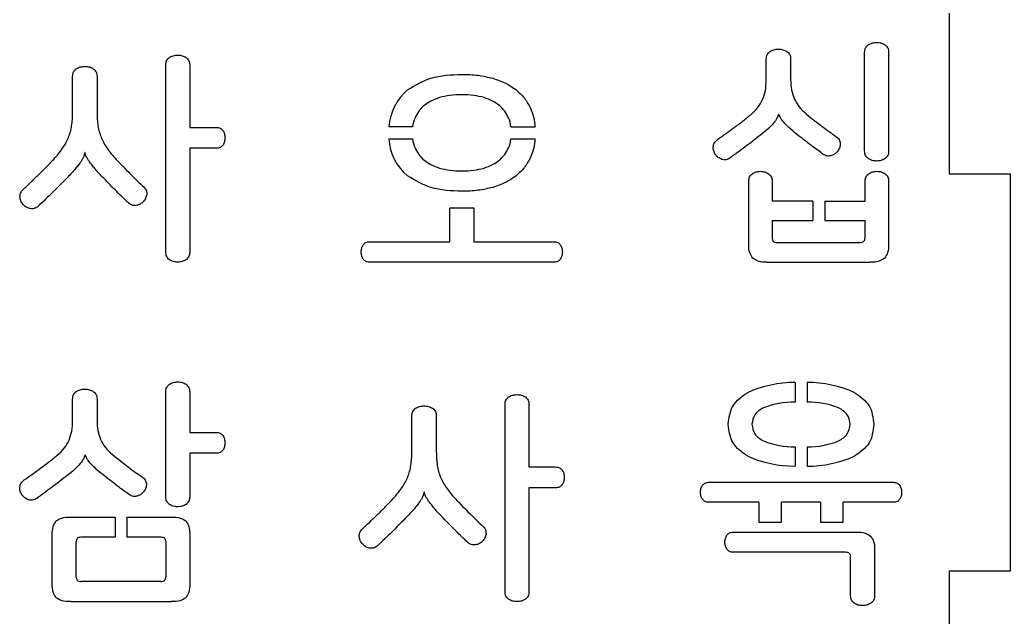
# Model space of a CAD drawing. Header units: millimetres. Extents: x 0 to 106, y 0 to 113.
# Drawn here: x 56.37 to 106, y 27.74 to 57.65 of the extents above; entities that cross this region are included whole.
import ezdxf

# ---------------------------------------------------------------- set-up
doc = ezdxf.new("R2010")
doc.units = ezdxf.units.MM
doc.layers.get('0').update_dxf_attribs({"linetype": 'CONTINUOUS'})

msp = doc.modelspace()

# ---------------------------------------------------------------- linework, layer by layer
for p, q in [((102.95, 61.05), (102.95, 49.95)), ((93.776, 54.628), (93.776, 55.684)), ((95, 55.684), (95, 54.664)), ((98.708, 51.088), (98.708, 56.02)), ((99.908, 56.02), (99.908, 51.088)), ((63.688, 46.024), (63.688, 55.384)), ((64.888, 55.384), (64.888, 52.264)), ((59.02, 53.032), (59.02, 54.82)), ((60.244, 54.82), (60.244, 53.032)), ((94.412, 52.936), (94.4, 52.936)), ((64.888, 52.264), (66.208, 52.264)), ((76.057, 52.296), (74.862, 52.296)), ((80.983, 52.296), (82.2, 52.296)), ((74.862, 51.696), (76.057, 51.696)), ((80.983, 51.696), (82.2, 51.696)), ((66.208, 51.22), (64.888, 51.22)), ((64.888, 51.22), (64.888, 46.024)), ((59.644, 51.004), (59.632, 51.004)), ((102.95, 49.95), (106, 49.95)), ((106, 49.95), (106, 30.05)), ((92.9, 46.42), (92.9, 49.576)), ((94.076, 49.576), (94.076, 48.568)), ((98.732, 48.568), (98.732, 49.576)), ((99.908, 49.576), (99.908, 46.42)), ((77.92, 46.54), (77.92, 48.24)), ((77.92, 48.24), (79.12, 48.24)), ((79.12, 48.24), (79.12, 46.54)), ((96.104, 48.568), (94.076, 48.568)), ((96.104, 48.568), (96.104, 47.608)), ((96.704, 48.568), (96.704, 47.608)), ((96.704, 48.568), (98.732, 48.568)), ((94.076, 47.608), (94.076, 46.756)), ((94.076, 47.608), (96.104, 47.608)), ((96.704, 47.608), (98.732, 47.608)), ((98.732, 46.756), (98.732, 47.608)), ((73.9, 46.54), (77.92, 46.54)), ((79.12, 46.54), (83.14, 46.54)), ((94.328, 46.504), (98.48, 46.504)), ((83.14, 45.52), (73.9, 45.52)), ((93.824, 45.52), (98.984, 45.52)), ((95.22, 39.494), (95.22, 38.514)), ((95.82, 39.494), (95.82, 38.514)), ((63.688, 33.776), (63.688, 39.02)), ((64.888, 39.02), (64.888, 36.992)), ((59.02, 37.58), (59.02, 38.66)), ((60.244, 38.66), (60.244, 37.604)), ((80.688, 29.024), (80.688, 38.384)), ((81.888, 38.384), (81.888, 35.264)), ((76.02, 36.032), (76.02, 37.82)), ((77.244, 37.82), (77.244, 36.032)), ((64.888, 36.992), (66.208, 36.992)), ((95.22, 36.274), (95.22, 35.306)), ((95.82, 36.274), (95.82, 35.306)), ((59.656, 35.876), (59.644, 35.876)), ((66.208, 35.948), (64.888, 35.948)), ((64.888, 35.948), (64.888, 33.776)), ((81.888, 35.264), (83.208, 35.264)), ((90.888, 34.496), (100.152, 34.496)), ((76.644, 34.004), (76.632, 34.004)), ((83.208, 34.22), (81.888, 34.22)), ((81.888, 34.22), (81.888, 29.024)), ((93.408, 33.5), (90.888, 33.5)), ((93.408, 33.5), (93.408, 32.5)), ((96.492, 33.5), (94.548, 33.5)), ((94.548, 32.5), (94.548, 33.5)), ((96.492, 33.5), (96.492, 32.5)), ((100.152, 33.5), (97.632, 33.5)), ((97.632, 32.5), (97.632, 33.5)), ((58.924, 32.756), (61.144, 32.756)), ((61.144, 32.756), (61.144, 31.748)), ((61.744, 32.756), (61.744, 31.748)), ((61.744, 32.756), (63.964, 32.756)), ((93.408, 32.5), (94.548, 32.5)), ((96.492, 32.5), (97.632, 32.5)), ((58, 29.42), (58, 31.856)), ((64.888, 31.856), (64.888, 29.42)), ((92.114, 32), (98.281, 32)), ((59.188, 31.496), (59.188, 29.78)), ((61.144, 31.748), (59.44, 31.748)), ((63.448, 31.748), (61.744, 31.748)), ((63.7, 29.78), (63.7, 31.496)), ((97.753, 30.991), (92.114, 30.992)), ((99.205, 31.1), (99.205, 28.824)), ((98.005, 28.824), (98.005, 30.739)), ((106, 30.05), (102.95, 30.05)), ((102.95, 30.05), (102.95, 19.95)), ((63.448, 29.528), (59.44, 29.528)), ((58.924, 28.52), (63.964, 28.52))]:
    msp.add_line(p, q)
for centre, radius, start, end in [((77.607, 52.064), 2.754, 130.7798, 175.1746), ((79.978, 52.227), 2.224, 1.788, 26.7082), ((77.463, 52.162), 1.412, 155.2912, 174.5424), ((79.57, 52.16), 1.419, 5.5059, 24.6605), ((77.422, 51.834), 2.564, 183.0748, 230.9708), ((77.74, 51.905), 1.696, 187.0803, 203.0861), ((79.815, 51.766), 1.17, 333.2718, 356.5618), ((80.01, 51.757), 2.191, 333.1008, 358.4029), ((95.189, 33.794), 5.7, 89.6858, 114.4209), ((95.837, 33.727), 5.767, 65.7246, 90.1687), ((95.185, 34.206), 4.308, 89.5393, 110.9924), ((95.854, 34.202), 4.312, 69.017, 90.4513), ((95.179, 40.464), 4.19, 248.4867, 270.5662), ((95.839, 40.587), 4.313, 269.752, 291.1952), ((95.204, 41.08), 5.774, 245.7382, 270.1551), ((95.857, 40.978), 5.672, 269.6228, 294.4839)]:
    msp.add_arc(centre, radius, start, end)
for points, knots in [([(93.962, 56.068), (94.027, 56.103), (94.16, 56.175), (94.311, 56.183), (94.388, 56.188)], [0, 0, 0, 0, 0.02188609, 0.0447339, 0.0447339, 0.0447339, 0.0447339]), ([(94.388, 56.188), (94.465, 56.183), (94.616, 56.175), (94.749, 56.103), (94.814, 56.068)], [0, 0, 0, 0, 0.02284781, 0.04473393, 0.04473393, 0.04473393, 0.04473393]), ([(98.708, 56.02), (98.714, 56.101), (98.724, 56.253), (98.836, 56.356), (98.888, 56.404)], [0, 0, 0, 0, 0.0232398, 0.04387011, 0.04387011, 0.04387011, 0.04387011]), ([(98.888, 56.404), (98.952, 56.439), (99.082, 56.511), (99.231, 56.52), (99.308, 56.524)], [0, 0, 0, 0, 0.02147677, 0.04417587, 0.04417587, 0.04417587, 0.04417587]), ([(99.308, 56.524), (99.385, 56.52), (99.534, 56.511), (99.664, 56.439), (99.728, 56.404)], [0, 0, 0, 0, 0.02269916, 0.04417588, 0.04417588, 0.04417588, 0.04417588]), ([(99.728, 56.404), (99.78, 56.356), (99.892, 56.253), (99.902, 56.101), (99.908, 56.02)], [0, 0, 0, 0, 0.02063028, 0.04387009, 0.04387009, 0.04387009, 0.04387009]), ([(63.688, 55.384), (63.694, 55.465), (63.704, 55.617), (63.816, 55.72), (63.868, 55.768)], [0, 0, 0, 0, 0.02323984, 0.04387017, 0.04387017, 0.04387017, 0.04387017]), ([(63.868, 55.768), (63.932, 55.803), (64.062, 55.875), (64.211, 55.884), (64.288, 55.888)], [0, 0, 0, 0, 0.02147668, 0.04417584, 0.04417584, 0.04417584, 0.04417584]), ([(64.288, 55.888), (64.365, 55.884), (64.514, 55.875), (64.644, 55.803), (64.708, 55.768)], [0, 0, 0, 0, 0.02269916, 0.04417584, 0.04417584, 0.04417584, 0.04417584]), ([(64.708, 55.768), (64.76, 55.72), (64.872, 55.617), (64.882, 55.465), (64.888, 55.384)], [0, 0, 0, 0, 0.02063029, 0.04387014, 0.04387014, 0.04387014, 0.04387014]), ([(93.776, 55.684), (93.782, 55.765), (93.793, 55.918), (93.908, 56.02), (93.962, 56.068)], [0, 0, 0, 0, 0.02326932, 0.04419686, 0.04419686, 0.04419686, 0.04419686]), ([(94.814, 56.068), (94.868, 56.02), (94.983, 55.918), (94.994, 55.765), (95, 55.684)], [0, 0, 0, 0, 0.02092754, 0.04419686, 0.04419686, 0.04419686, 0.04419686]), ([(59.02, 54.82), (59.026, 54.901), (59.037, 55.054), (59.152, 55.156), (59.206, 55.204)], [0, 0, 0, 0, 0.02326933, 0.04419689, 0.04419689, 0.04419689, 0.04419689]), ([(59.206, 55.204), (59.271, 55.239), (59.404, 55.311), (59.555, 55.319), (59.632, 55.324)], [0, 0, 0, 0, 0.02188609, 0.0447339, 0.0447339, 0.0447339, 0.0447339]), ([(59.632, 55.324), (59.709, 55.319), (59.86, 55.311), (59.993, 55.239), (60.058, 55.204)], [0, 0, 0, 0, 0.02284781, 0.04473396, 0.04473396, 0.04473396, 0.04473396]), ([(60.058, 55.204), (60.112, 55.156), (60.227, 55.054), (60.238, 54.901), (60.244, 54.82)], [0, 0, 0, 0, 0.02092756, 0.04419689, 0.04419689, 0.04419689, 0.04419689]), ([(75.808, 54.15), (76.186, 54.375), (77.019, 54.871), (77.99, 54.905), (78.52, 54.924)], [0, 0, 0, 0, 0.1300722, 0.2860768, 0.2860768, 0.2860768, 0.2860768]), ([(78.52, 54.924), (78.795, 54.917), (79.32, 54.905), (79.831, 54.784), (80.074, 54.726)], [0, 0, 0, 0, 0.0821992, 0.1570373, 0.1570373, 0.1570373, 0.1570373]), ([(80.074, 54.726), (80.291, 54.655), (80.708, 54.52), (81.066, 54.27), (81.238, 54.15)], [0, 0, 0, 0, 0.0680841, 0.1305079, 0.1305079, 0.1305079, 0.1305079]), ([(93.596, 53.662), (93.648, 53.81), (93.759, 54.122), (93.77, 54.454), (93.776, 54.628)], [0, 0, 0, 0, 0.04683771, 0.098783, 0.098783, 0.098783, 0.098783]), ([(95, 54.664), (95.006, 54.49), (95.017, 54.158), (95.128, 53.846), (95.18, 53.698)], [0, 0, 0, 0, 0.05194529, 0.09878301, 0.09878301, 0.09878301, 0.09878301]), ([(81.238, 54.15), (81.387, 54.017), (81.683, 53.752), (81.871, 53.401), (81.964, 53.226)], [0, 0, 0, 0, 0.059291, 0.118331, 0.118331, 0.118331, 0.118331]), ([(77.404, 53.76), (77.258, 53.71), (76.98, 53.614), (76.742, 53.44), (76.63, 53.358)], [0, 0, 0, 0, 0.04609911, 0.08766018, 0.08766018, 0.08766018, 0.08766018]), ([(78.52, 53.904), (78.318, 53.9), (77.941, 53.892), (77.574, 53.802), (77.404, 53.76)], [0, 0, 0, 0, 0.0604074, 0.1128319, 0.1128319, 0.1128319, 0.1128319]), ([(79.636, 53.76), (79.466, 53.802), (79.099, 53.892), (78.722, 53.9), (78.52, 53.904)], [0, 0, 0, 0, 0.0524246, 0.1128319, 0.1128319, 0.1128319, 0.1128319]), ([(80.41, 53.358), (80.298, 53.44), (80.06, 53.614), (79.782, 53.71), (79.636, 53.76)], [0, 0, 0, 0, 0.04156107, 0.08766015, 0.08766015, 0.08766015, 0.08766015]), ([(92.996, 52.9), (93.124, 53.015), (93.369, 53.234), (93.523, 53.524), (93.596, 53.662)], [0, 0, 0, 0, 0.05123088, 0.09766431, 0.09766431, 0.09766431, 0.09766431]), ([(95.18, 53.698), (95.254, 53.56), (95.41, 53.268), (95.66, 53.051), (95.792, 52.936)], [0, 0, 0, 0, 0.04658919, 0.09845643, 0.09845643, 0.09845643, 0.09845643]), ([(76.63, 53.358), (76.535, 53.269), (76.348, 53.094), (76.236, 52.865), (76.18, 52.752)], [0, 0, 0, 0, 0.03862262, 0.07603794, 0.07603794, 0.07603794, 0.07603794]), ([(80.86, 52.752), (80.804, 52.865), (80.692, 53.094), (80.505, 53.269), (80.41, 53.358)], [0, 0, 0, 0, 0.03741529, 0.07603795, 0.07603795, 0.07603795, 0.07603795]), ([(58.972, 52.342), (58.986, 52.45), (59.016, 52.679), (59.018, 52.91), (59.02, 53.032)], [0, 0, 0, 0, 0.03274848, 0.06921823, 0.06921823, 0.06921823, 0.06921823]), ([(60.244, 53.032), (60.246, 52.91), (60.248, 52.679), (60.278, 52.45), (60.292, 52.342)], [0, 0, 0, 0, 0.03646975, 0.06921823, 0.06921823, 0.06921823, 0.06921823]), ([(92.174, 52.264), (92.31, 52.364), (92.59, 52.569), (92.858, 52.788), (92.996, 52.9)], [0, 0, 0, 0, 0.0507002, 0.1039477, 0.1039477, 0.1039477, 0.1039477]), ([(94.4, 52.936), (94.374, 52.863), (94.317, 52.698), (94.208, 52.562), (94.148, 52.486)], [0, 0, 0, 0, 0.02314718, 0.05190225, 0.05190225, 0.05190225, 0.05190225]), ([(94.652, 52.528), (94.595, 52.597), (94.494, 52.721), (94.437, 52.87), (94.412, 52.936)], [0, 0, 0, 0, 0.0266443, 0.0476014, 0.0476014, 0.0476014, 0.0476014]), ([(95.792, 52.936), (95.927, 52.825), (96.188, 52.611), (96.455, 52.405), (96.584, 52.306)], [0, 0, 0, 0, 0.0525696, 0.1012069, 0.1012069, 0.1012069, 0.1012069]), ([(58.81, 51.76), (58.845, 51.854), (58.917, 52.043), (58.953, 52.242), (58.972, 52.342)], [0, 0, 0, 0, 0.02997974, 0.06051866, 0.06051866, 0.06051866, 0.06051866]), ([(60.292, 52.342), (60.311, 52.242), (60.347, 52.043), (60.419, 51.854), (60.454, 51.76)], [0, 0, 0, 0, 0.03053892, 0.06051866, 0.06051866, 0.06051866, 0.06051866]), ([(66.208, 52.264), (66.28, 52.26), (66.414, 52.253), (66.507, 52.158), (66.55, 52.114)], [0, 0, 0, 0, 0.02088936, 0.03857796, 0.03857796, 0.03857796, 0.03857796]), ([(66.55, 52.114), (66.58, 52.06), (66.642, 51.946), (66.649, 51.816), (66.652, 51.748)], [0, 0, 0, 0, 0.01832335, 0.03843566, 0.03843566, 0.03843566, 0.03843566]), ([(91.34, 51.664), (91.481, 51.766), (91.759, 51.966), (92.037, 52.166), (92.174, 52.264)], [0, 0, 0, 0, 0.0523294, 0.1027403, 0.1027403, 0.1027403, 0.1027403]), ([(94.148, 52.486), (94.061, 52.393), (93.857, 52.174), (93.622, 51.987), (93.488, 51.88)], [0, 0, 0, 0, 0.03829347, 0.08970761, 0.08970761, 0.08970761, 0.08970761]), ([(95.3, 51.928), (95.167, 52.037), (94.939, 52.224), (94.736, 52.438), (94.652, 52.528)], [0, 0, 0, 0, 0.05147775, 0.08839119, 0.08839119, 0.08839119, 0.08839119]), ([(96.584, 52.306), (96.702, 52.217), (96.926, 52.05), (97.158, 51.894), (97.268, 51.82)], [0, 0, 0, 0, 0.04431196, 0.08392023, 0.08392023, 0.08392023, 0.08392023]), ([(58.516, 51.22), (58.573, 51.308), (58.685, 51.48), (58.769, 51.668), (58.81, 51.76)], [0, 0, 0, 0, 0.03130831, 0.06156707, 0.06156707, 0.06156707, 0.06156707]), ([(60.454, 51.76), (60.495, 51.668), (60.579, 51.48), (60.691, 51.308), (60.748, 51.22)], [0, 0, 0, 0, 0.03025874, 0.06156707, 0.06156707, 0.06156707, 0.06156707]), ([(66.652, 51.748), (66.648, 51.68), (66.642, 51.548), (66.58, 51.432), (66.55, 51.376)], [0, 0, 0, 0, 0.02026111, 0.03899434, 0.03899434, 0.03899434, 0.03899434]), ([(91.118, 51.292), (91.131, 51.363), (91.158, 51.514), (91.277, 51.612), (91.34, 51.664)], [0, 0, 0, 0, 0.020934, 0.04459265, 0.04459265, 0.04459265, 0.04459265]), ([(93.488, 51.88), (93.358, 51.778), (93.102, 51.578), (92.842, 51.382), (92.714, 51.286)], [0, 0, 0, 0, 0.04959762, 0.09756811, 0.09756811, 0.09756811, 0.09756811]), ([(96.038, 51.358), (95.919, 51.448), (95.672, 51.636), (95.427, 51.828), (95.3, 51.928)], [0, 0, 0, 0, 0.04473172, 0.09325064, 0.09325064, 0.09325064, 0.09325064]), ([(97.268, 51.82), (97.328, 51.771), (97.442, 51.678), (97.47, 51.534), (97.484, 51.466)], [0, 0, 0, 0, 0.02238215, 0.0426411, 0.0426411, 0.0426411, 0.0426411]), ([(58.072, 50.668), (58.155, 50.761), (58.313, 50.937), (58.45, 51.129), (58.516, 51.22)], [0, 0, 0, 0, 0.03722542, 0.07088564, 0.07088564, 0.07088564, 0.07088564]), ([(60.748, 51.22), (60.814, 51.129), (60.955, 50.935), (61.118, 50.76), (61.204, 50.668)], [0, 0, 0, 0, 0.03384021, 0.07165929, 0.07165929, 0.07165929, 0.07165929]), ([(66.55, 51.376), (66.508, 51.331), (66.416, 51.232), (66.281, 51.224), (66.208, 51.22)], [0, 0, 0, 0, 0.01797814, 0.03889495, 0.03889495, 0.03889495, 0.03889495]), ([(76.18, 51.24), (76.236, 51.127), (76.348, 50.898), (76.535, 50.723), (76.63, 50.634)], [0, 0, 0, 0, 0.03741533, 0.07603795, 0.07603795, 0.07603795, 0.07603795]), ([(80.41, 50.634), (80.505, 50.723), (80.692, 50.898), (80.804, 51.127), (80.86, 51.24)], [0, 0, 0, 0, 0.0386226, 0.07603794, 0.07603794, 0.07603794, 0.07603794]), ([(91.232, 50.908), (91.197, 50.966), (91.127, 51.085), (91.121, 51.222), (91.118, 51.292)], [0, 0, 0, 0, 0.02005798, 0.04061679, 0.04061679, 0.04061679, 0.04061679]), ([(92.714, 51.286), (92.589, 51.193), (92.34, 51.009), (92.089, 50.829), (91.964, 50.74)], [0, 0, 0, 0, 0.04677164, 0.09277103, 0.09277103, 0.09277103, 0.09277103]), ([(96.62, 50.932), (96.531, 50.995), (96.335, 51.135), (96.143, 51.279), (96.038, 51.358)], [0, 0, 0, 0, 0.03267728, 0.07212756, 0.07212756, 0.07212756, 0.07212756]), ([(97.484, 51.466), (97.482, 51.398), (97.478, 51.26), (97.402, 51.146), (97.364, 51.088)], [0, 0, 0, 0, 0.02009382, 0.04036162, 0.04036162, 0.04036162, 0.04036162]), ([(57.328, 49.912), (57.455, 50.036), (57.707, 50.284), (57.951, 50.54), (58.072, 50.668)], [0, 0, 0, 0, 0.0532455, 0.1060771, 0.1060771, 0.1060771, 0.1060771]), ([(59.56, 50.782), (59.54, 50.74), (59.495, 50.646), (59.436, 50.56), (59.404, 50.512)], [0, 0, 0, 0, 0.01395319, 0.03122142, 0.03122142, 0.03122142, 0.03122142]), ([(59.632, 51.004), (59.623, 50.967), (59.604, 50.892), (59.575, 50.819), (59.56, 50.782)], [0, 0, 0, 0, 0.01135354, 0.02336201, 0.02336201, 0.02336201, 0.02336201]), ([(59.71, 50.8), (59.694, 50.834), (59.663, 50.9), (59.65, 50.971), (59.644, 51.004)], [0, 0, 0, 0, 0.01136542, 0.02151792, 0.02151792, 0.02151792, 0.02151792]), ([(59.872, 50.542), (59.839, 50.588), (59.781, 50.671), (59.732, 50.76), (59.71, 50.8)], [0, 0, 0, 0, 0.01684952, 0.0304871, 0.0304871, 0.0304871, 0.0304871]), ([(61.204, 50.668), (61.323, 50.542), (61.558, 50.293), (61.799, 50.05), (61.918, 49.93)], [0, 0, 0, 0, 0.0519879, 0.1026892, 0.1026892, 0.1026892, 0.1026892]), ([(76.63, 50.634), (76.742, 50.552), (76.98, 50.378), (77.258, 50.282), (77.404, 50.232)], [0, 0, 0, 0, 0.04156109, 0.08766017, 0.08766017, 0.08766017, 0.08766017]), ([(79.636, 50.232), (79.782, 50.282), (80.06, 50.378), (80.298, 50.552), (80.41, 50.634)], [0, 0, 0, 0, 0.04609908, 0.08766015, 0.08766015, 0.08766015, 0.08766015]), ([(81.964, 50.766), (81.871, 50.591), (81.683, 50.24), (81.387, 49.975), (81.238, 49.842)], [0, 0, 0, 0, 0.05904, 0.118331, 0.118331, 0.118331, 0.118331]), ([(91.556, 50.668), (91.492, 50.696), (91.365, 50.75), (91.276, 50.856), (91.232, 50.908)], [0, 0, 0, 0, 0.02066518, 0.04081885, 0.04081885, 0.04081885, 0.04081885]), ([(91.964, 50.74), (91.898, 50.7), (91.77, 50.625), (91.625, 50.654), (91.556, 50.668)], [0, 0, 0, 0, 0.0222971, 0.04277635, 0.04277635, 0.04277635, 0.04277635]), ([(97.046, 50.854), (96.976, 50.84), (96.825, 50.808), (96.692, 50.889), (96.62, 50.932)], [0, 0, 0, 0, 0.02064226, 0.04475172, 0.04475172, 0.04475172, 0.04475172]), ([(97.364, 51.088), (97.32, 51.039), (97.23, 50.939), (97.108, 50.883), (97.046, 50.854)], [0, 0, 0, 0, 0.01951734, 0.03985657, 0.03985657, 0.03985657, 0.03985657]), ([(98.888, 50.704), (98.836, 50.752), (98.724, 50.855), (98.714, 51.007), (98.708, 51.088)], [0, 0, 0, 0, 0.02063032, 0.04387013, 0.04387013, 0.04387013, 0.04387013]), ([(99.308, 50.584), (99.231, 50.588), (99.082, 50.597), (98.952, 50.669), (98.888, 50.704)], [0, 0, 0, 0, 0.02269916, 0.04417583, 0.04417583, 0.04417583, 0.04417583]), ([(99.728, 50.704), (99.664, 50.669), (99.534, 50.597), (99.385, 50.588), (99.308, 50.584)], [0, 0, 0, 0, 0.02147675, 0.04417584, 0.04417584, 0.04417584, 0.04417584]), ([(99.908, 51.088), (99.902, 51.007), (99.892, 50.855), (99.78, 50.752), (99.728, 50.704)], [0, 0, 0, 0, 0.0232398, 0.04387016, 0.04387016, 0.04387016, 0.04387016]), ([(59.128, 50.158), (59.065, 50.086), (58.925, 49.927), (58.777, 49.778), (58.696, 49.696)], [0, 0, 0, 0, 0.02878789, 0.06326342, 0.06326342, 0.06326342, 0.06326342]), ([(59.404, 50.512), (59.364, 50.456), (59.276, 50.335), (59.18, 50.22), (59.128, 50.158)], [0, 0, 0, 0, 0.02070057, 0.04490082, 0.04490082, 0.04490082, 0.04490082]), ([(60.148, 50.188), (60.096, 50.251), (60.002, 50.367), (59.913, 50.487), (59.872, 50.542)], [0, 0, 0, 0, 0.02443345, 0.04489343, 0.04489343, 0.04489343, 0.04489343]), ([(60.58, 49.72), (60.499, 49.802), (60.35, 49.953), (60.211, 50.114), (60.148, 50.188)], [0, 0, 0, 0, 0.03458334, 0.06370809, 0.06370809, 0.06370809, 0.06370809]), ([(77.404, 50.232), (77.574, 50.19), (77.941, 50.1), (78.318, 50.092), (78.52, 50.088)], [0, 0, 0, 0, 0.0524245, 0.1128319, 0.1128319, 0.1128319, 0.1128319]), ([(78.52, 50.088), (78.722, 50.092), (79.099, 50.1), (79.466, 50.19), (79.636, 50.232)], [0, 0, 0, 0, 0.0604074, 0.1128319, 0.1128319, 0.1128319, 0.1128319]), ([(56.536, 49.156), (56.67, 49.283), (56.936, 49.533), (57.198, 49.787), (57.328, 49.912)], [0, 0, 0, 0, 0.0553864, 0.1094905, 0.1094905, 0.1094905, 0.1094905]), ([(58.696, 49.696), (58.581, 49.578), (58.356, 49.346), (58.125, 49.118), (58.012, 49.006)], [0, 0, 0, 0, 0.04932356, 0.09715945, 0.09715945, 0.09715945, 0.09715945]), ([(61.816, 48.484), (61.62, 48.672), (61.198, 49.074), (60.795, 49.495), (60.58, 49.72)], [0, 0, 0, 0, 0.0814687, 0.1748155, 0.1748155, 0.1748155, 0.1748155]), ([(61.918, 49.93), (62.032, 49.817), (62.251, 49.6), (62.476, 49.389), (62.584, 49.288)], [0, 0, 0, 0, 0.04815582, 0.09250971, 0.09250971, 0.09250971, 0.09250971]), ([(78.52, 49.068), (77.99, 49.087), (77.019, 49.121), (76.186, 49.617), (75.808, 49.842)], [0, 0, 0, 0, 0.1560047, 0.2860768, 0.2860768, 0.2860768, 0.2860768]), ([(81.238, 49.842), (81.066, 49.722), (80.708, 49.472), (80.291, 49.337), (80.074, 49.266)], [0, 0, 0, 0, 0.0624238, 0.1305079, 0.1305079, 0.1305079, 0.1305079]), ([(92.9, 49.576), (92.906, 49.653), (92.918, 49.802), (93.028, 49.901), (93.08, 49.948)], [0, 0, 0, 0, 0.02235755, 0.04276197, 0.04276197, 0.04276197, 0.04276197]), ([(93.08, 49.948), (93.141, 49.983), (93.264, 50.053), (93.405, 50.063), (93.476, 50.068)], [0, 0, 0, 0, 0.02093347, 0.04184974, 0.04184974, 0.04184974, 0.04184974]), ([(93.476, 50.068), (93.55, 50.063), (93.697, 50.054), (93.826, 49.983), (93.89, 49.948)], [0, 0, 0, 0, 0.02195593, 0.04356893, 0.04356893, 0.04356893, 0.04356893]), ([(93.89, 49.948), (93.944, 49.901), (94.057, 49.803), (94.07, 49.654), (94.076, 49.576)], [0, 0, 0, 0, 0.02070491, 0.04309313, 0.04309313, 0.04309313, 0.04309313]), ([(98.732, 49.576), (98.738, 49.653), (98.75, 49.802), (98.86, 49.901), (98.912, 49.948)], [0, 0, 0, 0, 0.02235755, 0.04276198, 0.04276198, 0.04276198, 0.04276198]), ([(98.912, 49.948), (98.973, 49.983), (99.096, 50.053), (99.237, 50.063), (99.308, 50.068)], [0, 0, 0, 0, 0.02093345, 0.04184974, 0.04184974, 0.04184974, 0.04184974]), ([(99.308, 50.068), (99.385, 50.064), (99.534, 50.055), (99.664, 49.983), (99.728, 49.948)], [0, 0, 0, 0, 0.02269916, 0.04417583, 0.04417583, 0.04417583, 0.04417583]), ([(99.728, 49.948), (99.78, 49.901), (99.89, 49.802), (99.902, 49.653), (99.908, 49.576)], [0, 0, 0, 0, 0.02040442, 0.04276198, 0.04276198, 0.04276198, 0.04276198]), ([(56.38, 48.784), (56.385, 48.852), (56.394, 48.993), (56.487, 49.1), (56.536, 49.156)], [0, 0, 0, 0, 0.01977722, 0.04133135, 0.04133135, 0.04133135, 0.04133135]), ([(62.584, 49.288), (62.635, 49.235), (62.735, 49.13), (62.734, 48.986), (62.734, 48.916)], [0, 0, 0, 0, 0.02133013, 0.04155566, 0.04155566, 0.04155566, 0.04155566]), ([(80.074, 49.266), (79.831, 49.208), (79.32, 49.087), (78.795, 49.075), (78.52, 49.068)], [0, 0, 0, 0, 0.0748381, 0.1570373, 0.1570373, 0.1570373, 0.1570373]), ([(56.536, 48.412), (56.494, 48.469), (56.41, 48.58), (56.39, 48.717), (56.38, 48.784)], [0, 0, 0, 0, 0.0208926, 0.04090511, 0.04090511, 0.04090511, 0.04090511]), ([(58.012, 49.006), (57.896, 48.893), (57.658, 48.661), (57.416, 48.433), (57.292, 48.316)], [0, 0, 0, 0, 0.04847786, 0.09972631, 0.09972631, 0.09972631, 0.09972631]), ([(62.734, 48.916), (62.719, 48.847), (62.69, 48.709), (62.603, 48.599), (62.56, 48.544)], [0, 0, 0, 0, 0.02093401, 0.04156918, 0.04156918, 0.04156918, 0.04156918]), ([(56.884, 48.202), (56.816, 48.224), (56.683, 48.266), (56.584, 48.364), (56.536, 48.412)], [0, 0, 0, 0, 0.02105832, 0.0411678, 0.0411678, 0.0411678, 0.0411678]), ([(57.292, 48.316), (57.229, 48.269), (57.107, 48.178), (56.956, 48.194), (56.884, 48.202)], [0, 0, 0, 0, 0.02277283, 0.04377336, 0.04377336, 0.04377336, 0.04377336]), ([(62.206, 48.364), (62.134, 48.36), (61.989, 48.352), (61.874, 48.44), (61.816, 48.484)], [0, 0, 0, 0, 0.02088451, 0.04200465, 0.04200465, 0.04200465, 0.04200465]), ([(62.56, 48.544), (62.511, 48.5), (62.409, 48.409), (62.275, 48.38), (62.206, 48.364)], [0, 0, 0, 0, 0.01938023, 0.04030135, 0.04030135, 0.04030135, 0.04030135]), ([(94.076, 46.756), (94.077, 46.717), (94.078, 46.648), (94.114, 46.589), (94.13, 46.564)], [0, 0, 0, 0, 0.01147952, 0.02026839, 0.02026839, 0.02026839, 0.02026839]), ([(98.48, 46.504), (98.554, 46.514), (98.701, 46.535), (98.722, 46.682), (98.732, 46.756)], [0, 0, 0, 0, 0.01992232, 0.03984471, 0.03984471, 0.03984471, 0.03984471]), ([(73.48, 46.036), (73.484, 46.101), (73.491, 46.227), (73.552, 46.337), (73.582, 46.39)], [0, 0, 0, 0, 0.01921991, 0.03727106, 0.03727106, 0.03727106, 0.03727106]), ([(73.582, 46.39), (73.622, 46.434), (73.708, 46.526), (73.834, 46.535), (73.9, 46.54)], [0, 0, 0, 0, 0.01722979, 0.03635111, 0.03635111, 0.03635111, 0.03635111]), ([(83.14, 46.54), (83.206, 46.535), (83.332, 46.526), (83.418, 46.434), (83.458, 46.39)], [0, 0, 0, 0, 0.0191214, 0.03635115, 0.03635115, 0.03635115, 0.03635115]), ([(83.458, 46.39), (83.488, 46.337), (83.549, 46.227), (83.556, 46.101), (83.56, 46.036)], [0, 0, 0, 0, 0.01805116, 0.03727107, 0.03727107, 0.03727107, 0.03727107]), ([(93.098, 45.712), (93.041, 45.801), (92.903, 46.014), (92.901, 46.27), (92.9, 46.42)], [0, 0, 0, 0, 0.03107762, 0.0748583, 0.0748583, 0.0748583, 0.0748583]), ([(94.13, 46.564), (94.155, 46.547), (94.213, 46.505), (94.286, 46.504), (94.328, 46.504)], [0, 0, 0, 0, 0.00887539, 0.02111766, 0.02111766, 0.02111766, 0.02111766]), ([(99.908, 46.42), (99.907, 46.27), (99.905, 46.014), (99.767, 45.801), (99.71, 45.712)], [0, 0, 0, 0, 0.04378068, 0.07485832, 0.07485832, 0.07485832, 0.07485832]), ([(63.868, 45.64), (63.816, 45.688), (63.704, 45.791), (63.694, 45.943), (63.688, 46.024)], [0, 0, 0, 0, 0.02063028, 0.04387009, 0.04387009, 0.04387009, 0.04387009]), ([(64.888, 46.024), (64.882, 45.943), (64.872, 45.791), (64.76, 45.688), (64.708, 45.64)], [0, 0, 0, 0, 0.0232398, 0.04387011, 0.04387011, 0.04387011, 0.04387011]), ([(73.582, 45.676), (73.552, 45.731), (73.491, 45.843), (73.484, 45.971), (73.48, 46.036)], [0, 0, 0, 0, 0.01845974, 0.03782831, 0.03782831, 0.03782831, 0.03782831]), ([(73.9, 45.52), (73.834, 45.525), (73.706, 45.535), (73.622, 45.631), (73.582, 45.676)], [0, 0, 0, 0, 0.01915131, 0.03667825, 0.03667825, 0.03667825, 0.03667825]), ([(83.458, 45.676), (83.418, 45.631), (83.334, 45.535), (83.206, 45.525), (83.14, 45.52)], [0, 0, 0, 0, 0.01752699, 0.03667826, 0.03667826, 0.03667826, 0.03667826]), ([(83.56, 46.036), (83.556, 45.971), (83.549, 45.843), (83.488, 45.731), (83.458, 45.676)], [0, 0, 0, 0, 0.01936856, 0.03782831, 0.03782831, 0.03782831, 0.03782831]), ([(93.824, 45.52), (93.671, 45.521), (93.41, 45.522), (93.189, 45.656), (93.098, 45.712)], [0, 0, 0, 0, 0.04480784, 0.07633819, 0.07633819, 0.07633819, 0.07633819]), ([(99.71, 45.712), (99.619, 45.656), (99.398, 45.522), (99.137, 45.521), (98.984, 45.52)], [0, 0, 0, 0, 0.0315303, 0.07633819, 0.07633819, 0.07633819, 0.07633819]), ([(64.288, 45.52), (64.211, 45.524), (64.062, 45.533), (63.932, 45.605), (63.868, 45.64)], [0, 0, 0, 0, 0.02269914, 0.04417586, 0.04417586, 0.04417586, 0.04417586]), ([(64.708, 45.64), (64.644, 45.605), (64.514, 45.533), (64.365, 45.524), (64.288, 45.52)], [0, 0, 0, 0, 0.02147672, 0.04417582, 0.04417582, 0.04417582, 0.04417582]), ([(63.688, 39.02), (63.694, 39.101), (63.704, 39.253), (63.816, 39.356), (63.868, 39.404)], [0, 0, 0, 0, 0.0232398, 0.04387011, 0.04387011, 0.04387011, 0.04387011]), ([(63.868, 39.404), (63.932, 39.439), (64.062, 39.511), (64.211, 39.52), (64.288, 39.524)], [0, 0, 0, 0, 0.02147672, 0.04417588, 0.04417588, 0.04417588, 0.04417588]), ([(64.288, 39.524), (64.365, 39.52), (64.514, 39.511), (64.644, 39.439), (64.708, 39.404)], [0, 0, 0, 0, 0.02269916, 0.04417588, 0.04417588, 0.04417588, 0.04417588]), ([(64.708, 39.404), (64.76, 39.356), (64.872, 39.253), (64.882, 39.101), (64.888, 39.02)], [0, 0, 0, 0, 0.02063028, 0.04387009, 0.04387009, 0.04387009, 0.04387009]), ([(59.02, 38.66), (59.026, 38.741), (59.037, 38.894), (59.152, 38.996), (59.206, 39.044)], [0, 0, 0, 0, 0.02326932, 0.04419684, 0.04419684, 0.04419684, 0.04419684]), ([(59.206, 39.044), (59.271, 39.079), (59.404, 39.151), (59.555, 39.159), (59.632, 39.164)], [0, 0, 0, 0, 0.02188613, 0.04473394, 0.04473394, 0.04473394, 0.04473394]), ([(59.632, 39.164), (59.709, 39.159), (59.86, 39.151), (59.993, 39.079), (60.058, 39.044)], [0, 0, 0, 0, 0.02284782, 0.044734, 0.044734, 0.044734, 0.044734]), ([(60.058, 39.044), (60.112, 38.996), (60.227, 38.894), (60.238, 38.741), (60.244, 38.66)], [0, 0, 0, 0, 0.02092752, 0.04419684, 0.04419684, 0.04419684, 0.04419684]), ([(80.688, 38.384), (80.694, 38.465), (80.704, 38.617), (80.816, 38.72), (80.868, 38.768)], [0, 0, 0, 0, 0.02323984, 0.04387017, 0.04387017, 0.04387017, 0.04387017]), ([(80.868, 38.768), (80.932, 38.803), (81.062, 38.875), (81.211, 38.884), (81.288, 38.888)], [0, 0, 0, 0, 0.02147668, 0.04417584, 0.04417584, 0.04417584, 0.04417584]), ([(81.288, 38.888), (81.365, 38.884), (81.514, 38.875), (81.644, 38.803), (81.708, 38.768)], [0, 0, 0, 0, 0.02269916, 0.04417584, 0.04417584, 0.04417584, 0.04417584]), ([(81.708, 38.768), (81.76, 38.72), (81.872, 38.617), (81.882, 38.465), (81.888, 38.384)], [0, 0, 0, 0, 0.02063029, 0.04387014, 0.04387014, 0.04387014, 0.04387014]), ([(91.872, 37.4), (91.913, 37.734), (91.996, 38.405), (92.552, 38.79), (92.832, 38.984)], [0, 0, 0, 0, 0.0960468, 0.1933154, 0.1933154, 0.1933154, 0.1933154]), ([(98.208, 38.984), (98.488, 38.79), (99.044, 38.405), (99.127, 37.734), (99.168, 37.4)], [0, 0, 0, 0, 0.0972685, 0.1933154, 0.1933154, 0.1933154, 0.1933154]), ([(76.206, 38.204), (76.271, 38.239), (76.404, 38.311), (76.555, 38.319), (76.632, 38.324)], [0, 0, 0, 0, 0.02188609, 0.0447339, 0.0447339, 0.0447339, 0.0447339]), ([(76.632, 38.324), (76.709, 38.319), (76.86, 38.311), (76.993, 38.239), (77.058, 38.204)], [0, 0, 0, 0, 0.02284781, 0.04473396, 0.04473396, 0.04473396, 0.04473396]), ([(93.642, 38.228), (93.472, 38.127), (93.152, 37.937), (93.089, 37.572), (93.06, 37.4)], [0, 0, 0, 0, 0.0560119, 0.1058816, 0.1058816, 0.1058816, 0.1058816]), ([(97.98, 37.4), (97.951, 37.572), (97.888, 37.937), (97.568, 38.127), (97.398, 38.228)], [0, 0, 0, 0, 0.0498697, 0.1058816, 0.1058816, 0.1058816, 0.1058816]), ([(76.02, 37.82), (76.026, 37.901), (76.037, 38.054), (76.152, 38.156), (76.206, 38.204)], [0, 0, 0, 0, 0.02326933, 0.04419689, 0.04419689, 0.04419689, 0.04419689]), ([(77.058, 38.204), (77.112, 38.156), (77.227, 38.054), (77.238, 37.901), (77.244, 37.82)], [0, 0, 0, 0, 0.02092756, 0.04419689, 0.04419689, 0.04419689, 0.04419689]), ([(58.846, 36.614), (58.897, 36.762), (59.004, 37.075), (59.014, 37.406), (59.02, 37.58)], [0, 0, 0, 0, 0.04671001, 0.09864252, 0.09864252, 0.09864252, 0.09864252]), ([(60.244, 37.604), (60.249, 37.43), (60.26, 37.101), (60.367, 36.791), (60.418, 36.644)], [0, 0, 0, 0, 0.05178307, 0.09806116, 0.09806116, 0.09806116, 0.09806116]), ([(92.832, 35.816), (92.552, 36.01), (91.996, 36.395), (91.913, 37.066), (91.872, 37.4)], [0, 0, 0, 0, 0.0972685, 0.1933154, 0.1933154, 0.1933154, 0.1933154]), ([(93.06, 37.4), (93.09, 37.228), (93.152, 36.862), (93.472, 36.668), (93.642, 36.566)], [0, 0, 0, 0, 0.0500133, 0.1063082, 0.1063082, 0.1063082, 0.1063082]), ([(97.398, 36.566), (97.568, 36.668), (97.888, 36.862), (97.95, 37.228), (97.98, 37.4)], [0, 0, 0, 0, 0.056295, 0.1063082, 0.1063082, 0.1063082, 0.1063082]), ([(99.168, 37.4), (99.127, 37.066), (99.044, 36.395), (98.488, 36.01), (98.208, 35.816)], [0, 0, 0, 0, 0.0960469, 0.1933154, 0.1933154, 0.1933154, 0.1933154]), ([(66.208, 36.992), (66.281, 36.988), (66.416, 36.98), (66.508, 36.881), (66.55, 36.836)], [0, 0, 0, 0, 0.02091681, 0.03889499, 0.03889499, 0.03889499, 0.03889499]), ([(66.55, 36.836), (66.58, 36.781), (66.641, 36.669), (66.648, 36.541), (66.652, 36.476)], [0, 0, 0, 0, 0.01845975, 0.03782831, 0.03782831, 0.03782831, 0.03782831]), ([(58.252, 35.852), (58.38, 35.967), (58.624, 36.186), (58.775, 36.476), (58.846, 36.614)], [0, 0, 0, 0, 0.05112555, 0.09732802, 0.09732802, 0.09732802, 0.09732802]), ([(60.418, 36.644), (60.491, 36.508), (60.645, 36.218), (60.893, 36.002), (61.024, 35.888)], [0, 0, 0, 0, 0.04597078, 0.09762593, 0.09762593, 0.09762593, 0.09762593]), ([(66.652, 36.476), (66.649, 36.405), (66.643, 36.271), (66.58, 36.153), (66.55, 36.098)], [0, 0, 0, 0, 0.02100536, 0.03960175, 0.03960175, 0.03960175, 0.03960175]), ([(57.43, 35.216), (57.566, 35.316), (57.846, 35.521), (58.114, 35.74), (58.252, 35.852)], [0, 0, 0, 0, 0.0507002, 0.1039477, 0.1039477, 0.1039477, 0.1039477]), ([(59.644, 35.876), (59.619, 35.803), (59.563, 35.641), (59.457, 35.506), (59.398, 35.432)], [0, 0, 0, 0, 0.02295201, 0.05108051, 0.05108051, 0.05108051, 0.05108051]), ([(59.89, 35.474), (59.835, 35.542), (59.736, 35.664), (59.681, 35.811), (59.656, 35.876)], [0, 0, 0, 0, 0.02601625, 0.04677594, 0.04677594, 0.04677594, 0.04677594]), ([(61.024, 35.888), (61.159, 35.777), (61.42, 35.563), (61.687, 35.357), (61.816, 35.258)], [0, 0, 0, 0, 0.0525696, 0.1012069, 0.1012069, 0.1012069, 0.1012069]), ([(66.55, 36.098), (66.507, 36.054), (66.414, 35.959), (66.28, 35.952), (66.208, 35.948)], [0, 0, 0, 0, 0.01768858, 0.03857794, 0.03857794, 0.03857794, 0.03857794]), ([(75.972, 35.342), (75.986, 35.45), (76.016, 35.679), (76.018, 35.91), (76.02, 36.032)], [0, 0, 0, 0, 0.03274848, 0.06921823, 0.06921823, 0.06921823, 0.06921823]), ([(77.244, 36.032), (77.246, 35.91), (77.248, 35.679), (77.278, 35.45), (77.292, 35.342)], [0, 0, 0, 0, 0.03646975, 0.06921823, 0.06921823, 0.06921823, 0.06921823]), ([(59.398, 35.432), (59.312, 35.34), (59.11, 35.123), (58.878, 34.938), (58.744, 34.832)], [0, 0, 0, 0, 0.03765716, 0.08885991, 0.08885991, 0.08885991, 0.08885991]), ([(60.532, 34.88), (60.4, 34.988), (60.173, 35.173), (59.973, 35.386), (59.89, 35.474)], [0, 0, 0, 0, 0.05126623, 0.08754328, 0.08754328, 0.08754328, 0.08754328]), ([(61.816, 35.258), (61.934, 35.169), (62.158, 35.002), (62.39, 34.846), (62.5, 34.772)], [0, 0, 0, 0, 0.044312, 0.08392021, 0.08392021, 0.08392021, 0.08392021]), ([(75.81, 34.76), (75.845, 34.854), (75.917, 35.043), (75.953, 35.242), (75.972, 35.342)], [0, 0, 0, 0, 0.02997974, 0.06051866, 0.06051866, 0.06051866, 0.06051866]), ([(77.292, 35.342), (77.311, 35.242), (77.347, 35.043), (77.419, 34.854), (77.454, 34.76)], [0, 0, 0, 0, 0.03053892, 0.06051866, 0.06051866, 0.06051866, 0.06051866]), ([(83.208, 35.264), (83.28, 35.26), (83.414, 35.253), (83.507, 35.158), (83.55, 35.114)], [0, 0, 0, 0, 0.02088936, 0.03857796, 0.03857796, 0.03857796, 0.03857796]), ([(56.596, 34.616), (56.737, 34.718), (57.015, 34.918), (57.293, 35.118), (57.43, 35.216)], [0, 0, 0, 0, 0.0523294, 0.1027403, 0.1027403, 0.1027403, 0.1027403]), ([(58.744, 34.832), (58.614, 34.73), (58.358, 34.53), (58.098, 34.334), (57.97, 34.238)], [0, 0, 0, 0, 0.04959762, 0.09756807, 0.09756807, 0.09756807, 0.09756807]), ([(61.27, 34.31), (61.151, 34.4), (60.904, 34.588), (60.659, 34.78), (60.532, 34.88)], [0, 0, 0, 0, 0.04473168, 0.09325058, 0.09325058, 0.09325058, 0.09325058]), ([(62.5, 34.772), (62.56, 34.723), (62.674, 34.63), (62.702, 34.486), (62.716, 34.418)], [0, 0, 0, 0, 0.0223822, 0.04264113, 0.04264113, 0.04264113, 0.04264113]), ([(75.516, 34.22), (75.573, 34.308), (75.685, 34.48), (75.769, 34.668), (75.81, 34.76)], [0, 0, 0, 0, 0.03130831, 0.06156707, 0.06156707, 0.06156707, 0.06156707]), ([(77.454, 34.76), (77.495, 34.668), (77.579, 34.48), (77.691, 34.308), (77.748, 34.22)], [0, 0, 0, 0, 0.03025874, 0.06156707, 0.06156707, 0.06156707, 0.06156707]), ([(83.55, 35.114), (83.58, 35.06), (83.642, 34.946), (83.649, 34.816), (83.652, 34.748)], [0, 0, 0, 0, 0.01832335, 0.03843566, 0.03843566, 0.03843566, 0.03843566]), ([(83.652, 34.748), (83.648, 34.68), (83.642, 34.548), (83.58, 34.432), (83.55, 34.376)], [0, 0, 0, 0, 0.02026111, 0.03899434, 0.03899434, 0.03899434, 0.03899434]), ([(56.374, 34.244), (56.387, 34.315), (56.414, 34.466), (56.533, 34.564), (56.596, 34.616)], [0, 0, 0, 0, 0.020934, 0.04459265, 0.04459265, 0.04459265, 0.04459265]), ([(56.488, 33.86), (56.453, 33.918), (56.383, 34.037), (56.377, 34.174), (56.374, 34.244)], [0, 0, 0, 0, 0.02005798, 0.04061673, 0.04061673, 0.04061673, 0.04061673]), ([(61.852, 33.884), (61.763, 33.947), (61.567, 34.087), (61.375, 34.231), (61.27, 34.31)], [0, 0, 0, 0, 0.03267733, 0.07212764, 0.07212764, 0.07212764, 0.07212764]), ([(62.716, 34.418), (62.714, 34.35), (62.71, 34.212), (62.634, 34.098), (62.596, 34.04)], [0, 0, 0, 0, 0.02009381, 0.04036156, 0.04036156, 0.04036156, 0.04036156]), ([(83.55, 34.376), (83.508, 34.331), (83.416, 34.232), (83.281, 34.224), (83.208, 34.22)], [0, 0, 0, 0, 0.01797814, 0.03889495, 0.03889495, 0.03889495, 0.03889495]), ([(90.48, 33.992), (90.484, 34.057), (90.491, 34.183), (90.552, 34.293), (90.582, 34.346)], [0, 0, 0, 0, 0.01921991, 0.03727112, 0.03727112, 0.03727112, 0.03727112]), ([(90.582, 34.346), (90.621, 34.39), (90.703, 34.48), (90.825, 34.491), (90.888, 34.496)], [0, 0, 0, 0, 0.01700369, 0.03524333, 0.03524333, 0.03524333, 0.03524333]), ([(100.152, 34.496), (100.215, 34.491), (100.337, 34.48), (100.419, 34.39), (100.458, 34.346)], [0, 0, 0, 0, 0.01823957, 0.03524328, 0.03524328, 0.03524328, 0.03524328]), ([(100.458, 34.346), (100.488, 34.293), (100.549, 34.183), (100.556, 34.057), (100.56, 33.992)], [0, 0, 0, 0, 0.01805121, 0.03727113, 0.03727113, 0.03727113, 0.03727113]), ([(56.812, 33.62), (56.748, 33.648), (56.621, 33.702), (56.532, 33.808), (56.488, 33.86)], [0, 0, 0, 0, 0.02066518, 0.04081885, 0.04081885, 0.04081885, 0.04081885]), ([(57.97, 34.238), (57.845, 34.145), (57.596, 33.961), (57.345, 33.781), (57.22, 33.692)], [0, 0, 0, 0, 0.04677165, 0.09277104, 0.09277104, 0.09277104, 0.09277104]), ([(62.278, 33.806), (62.208, 33.792), (62.057, 33.76), (61.924, 33.841), (61.852, 33.884)], [0, 0, 0, 0, 0.02064227, 0.04475173, 0.04475173, 0.04475173, 0.04475173]), ([(62.596, 34.04), (62.552, 33.991), (62.462, 33.891), (62.34, 33.835), (62.278, 33.806)], [0, 0, 0, 0, 0.01951729, 0.03985658, 0.03985658, 0.03985658, 0.03985658]), ([(63.868, 33.392), (63.816, 33.44), (63.704, 33.543), (63.694, 33.695), (63.688, 33.776)], [0, 0, 0, 0, 0.02063032, 0.04387013, 0.04387013, 0.04387013, 0.04387013]), ([(64.888, 33.776), (64.882, 33.695), (64.872, 33.543), (64.76, 33.44), (64.708, 33.392)], [0, 0, 0, 0, 0.02323986, 0.04387017, 0.04387017, 0.04387017, 0.04387017]), ([(75.072, 33.668), (75.155, 33.761), (75.313, 33.937), (75.45, 34.129), (75.516, 34.22)], [0, 0, 0, 0, 0.03722542, 0.07088564, 0.07088564, 0.07088564, 0.07088564]), ([(76.56, 33.782), (76.54, 33.74), (76.495, 33.646), (76.436, 33.56), (76.404, 33.512)], [0, 0, 0, 0, 0.01395319, 0.03122142, 0.03122142, 0.03122142, 0.03122142]), ([(76.632, 34.004), (76.623, 33.967), (76.604, 33.892), (76.575, 33.819), (76.56, 33.782)], [0, 0, 0, 0, 0.01135354, 0.02336201, 0.02336201, 0.02336201, 0.02336201]), ([(76.71, 33.8), (76.694, 33.834), (76.663, 33.9), (76.65, 33.971), (76.644, 34.004)], [0, 0, 0, 0, 0.01136542, 0.02151792, 0.02151792, 0.02151792, 0.02151792]), ([(76.872, 33.542), (76.839, 33.588), (76.781, 33.671), (76.732, 33.76), (76.71, 33.8)], [0, 0, 0, 0, 0.01684952, 0.0304871, 0.0304871, 0.0304871, 0.0304871]), ([(77.748, 34.22), (77.814, 34.129), (77.955, 33.935), (78.118, 33.76), (78.204, 33.668)], [0, 0, 0, 0, 0.03384021, 0.07165929, 0.07165929, 0.07165929, 0.07165929]), ([(90.582, 33.644), (90.552, 33.696), (90.49, 33.803), (90.484, 33.928), (90.48, 33.992)], [0, 0, 0, 0, 0.01764463, 0.03671586, 0.03671586, 0.03671586, 0.03671586]), ([(100.56, 33.992), (100.556, 33.928), (100.55, 33.803), (100.488, 33.696), (100.458, 33.644)], [0, 0, 0, 0, 0.01907123, 0.03671586, 0.03671586, 0.03671586, 0.03671586]), ([(57.22, 33.692), (57.154, 33.652), (57.026, 33.577), (56.881, 33.606), (56.812, 33.62)], [0, 0, 0, 0, 0.02229709, 0.04277633, 0.04277633, 0.04277633, 0.04277633]), ([(64.288, 33.272), (64.211, 33.276), (64.062, 33.285), (63.932, 33.357), (63.868, 33.392)], [0, 0, 0, 0, 0.02269916, 0.04417583, 0.04417583, 0.04417583, 0.04417583]), ([(64.708, 33.392), (64.644, 33.357), (64.514, 33.285), (64.365, 33.276), (64.288, 33.272)], [0, 0, 0, 0, 0.02147675, 0.04417584, 0.04417584, 0.04417584, 0.04417584]), ([(74.328, 32.912), (74.455, 33.036), (74.707, 33.284), (74.951, 33.54), (75.072, 33.668)], [0, 0, 0, 0, 0.0532455, 0.1060771, 0.1060771, 0.1060771, 0.1060771]), ([(76.404, 33.512), (76.364, 33.456), (76.276, 33.335), (76.18, 33.22), (76.128, 33.158)], [0, 0, 0, 0, 0.02070057, 0.04490082, 0.04490082, 0.04490082, 0.04490082]), ([(77.148, 33.188), (77.096, 33.251), (77.002, 33.367), (76.913, 33.487), (76.872, 33.542)], [0, 0, 0, 0, 0.02443345, 0.04489343, 0.04489343, 0.04489343, 0.04489343]), ([(78.204, 33.668), (78.323, 33.542), (78.558, 33.293), (78.799, 33.05), (78.918, 32.93)], [0, 0, 0, 0, 0.0519879, 0.1026892, 0.1026892, 0.1026892, 0.1026892]), ([(90.888, 33.5), (90.825, 33.505), (90.704, 33.514), (90.622, 33.602), (90.582, 33.644)], [0, 0, 0, 0, 0.0182094, 0.03491876, 0.03491876, 0.03491876, 0.03491876]), ([(100.458, 33.644), (100.418, 33.602), (100.336, 33.514), (100.215, 33.505), (100.152, 33.5)], [0, 0, 0, 0, 0.01670938, 0.03491871, 0.03491871, 0.03491871, 0.03491871]), ([(58.198, 32.564), (58.289, 32.62), (58.51, 32.754), (58.771, 32.755), (58.924, 32.756)], [0, 0, 0, 0, 0.03153032, 0.07633816, 0.07633816, 0.07633816, 0.07633816]), ([(63.964, 32.756), (64.117, 32.755), (64.378, 32.754), (64.599, 32.62), (64.69, 32.564)], [0, 0, 0, 0, 0.04480784, 0.07633817, 0.07633817, 0.07633817, 0.07633817]), ([(73.536, 32.156), (73.67, 32.283), (73.936, 32.533), (74.198, 32.787), (74.328, 32.912)], [0, 0, 0, 0, 0.0553864, 0.1094905, 0.1094905, 0.1094905, 0.1094905]), ([(76.128, 33.158), (76.065, 33.086), (75.925, 32.927), (75.777, 32.778), (75.696, 32.696)], [0, 0, 0, 0, 0.02878789, 0.06326342, 0.06326342, 0.06326342, 0.06326342]), ([(77.58, 32.72), (77.499, 32.802), (77.35, 32.953), (77.211, 33.114), (77.148, 33.188)], [0, 0, 0, 0, 0.03458334, 0.06370809, 0.06370809, 0.06370809, 0.06370809]), ([(78.918, 32.93), (79.032, 32.817), (79.251, 32.6), (79.476, 32.389), (79.584, 32.288)], [0, 0, 0, 0, 0.04815582, 0.09250971, 0.09250971, 0.09250971, 0.09250971]), ([(58, 31.856), (58.001, 32.006), (58.003, 32.262), (58.141, 32.475), (58.198, 32.564)], [0, 0, 0, 0, 0.04378068, 0.07485826, 0.07485826, 0.07485826, 0.07485826]), ([(64.69, 32.564), (64.747, 32.475), (64.885, 32.262), (64.887, 32.006), (64.888, 31.856)], [0, 0, 0, 0, 0.03107756, 0.07485824, 0.07485824, 0.07485824, 0.07485824]), ([(75.696, 32.696), (75.581, 32.578), (75.356, 32.346), (75.125, 32.118), (75.012, 32.006)], [0, 0, 0, 0, 0.04932356, 0.09715945, 0.09715945, 0.09715945, 0.09715945]), ([(78.816, 31.484), (78.62, 31.672), (78.198, 32.074), (77.795, 32.495), (77.58, 32.72)], [0, 0, 0, 0, 0.0814687, 0.1748155, 0.1748155, 0.1748155, 0.1748155]), ([(79.584, 32.288), (79.635, 32.235), (79.735, 32.13), (79.734, 31.986), (79.734, 31.916)], [0, 0, 0, 0, 0.02133013, 0.04155566, 0.04155566, 0.04155566, 0.04155566]), ([(73.38, 31.784), (73.385, 31.852), (73.394, 31.993), (73.487, 32.1), (73.536, 32.156)], [0, 0, 0, 0, 0.01977722, 0.04133135, 0.04133135, 0.04133135, 0.04133135]), ([(73.536, 31.412), (73.494, 31.469), (73.41, 31.58), (73.39, 31.717), (73.38, 31.784)], [0, 0, 0, 0, 0.0208926, 0.04090511, 0.04090511, 0.04090511, 0.04090511]), ([(75.012, 32.006), (74.896, 31.893), (74.658, 31.661), (74.416, 31.433), (74.292, 31.316)], [0, 0, 0, 0, 0.04847786, 0.09972631, 0.09972631, 0.09972631, 0.09972631]), ([(79.734, 31.916), (79.719, 31.847), (79.69, 31.709), (79.603, 31.599), (79.56, 31.544)], [0, 0, 0, 0, 0.02093401, 0.04156918, 0.04156918, 0.04156918, 0.04156918]), ([(91.706, 31.496), (91.71, 31.561), (91.716, 31.686), (91.774, 31.797), (91.802, 31.85)], [0, 0, 0, 0, 0.01920059, 0.03706573, 0.03706573, 0.03706573, 0.03706573]), ([(91.802, 31.85), (91.841, 31.894), (91.924, 31.987), (92.048, 31.995), (92.114, 32)], [0, 0, 0, 0, 0.01689152, 0.03586577, 0.03586577, 0.03586577, 0.03586577]), ([(98.281, 32), (98.434, 31.999), (98.695, 31.998), (98.916, 31.863), (99.007, 31.808)], [0, 0, 0, 0, 0.04480778, 0.07633818, 0.07633818, 0.07633818, 0.07633818]), ([(99.007, 31.808), (99.065, 31.719), (99.203, 31.506), (99.204, 31.25), (99.205, 31.1)], [0, 0, 0, 0, 0.03107759, 0.07485826, 0.07485826, 0.07485826, 0.07485826]), ([(59.44, 31.748), (59.367, 31.738), (59.22, 31.716), (59.199, 31.57), (59.188, 31.496)], [0, 0, 0, 0, 0.01992232, 0.03984471, 0.03984471, 0.03984471, 0.03984471]), ([(73.884, 31.202), (73.816, 31.224), (73.683, 31.266), (73.584, 31.364), (73.536, 31.412)], [0, 0, 0, 0, 0.02105832, 0.0411678, 0.0411678, 0.0411678, 0.0411678]), ([(74.292, 31.316), (74.229, 31.269), (74.107, 31.178), (73.956, 31.194), (73.884, 31.202)], [0, 0, 0, 0, 0.02277283, 0.04377336, 0.04377336, 0.04377336, 0.04377336]), ([(79.206, 31.364), (79.134, 31.36), (78.989, 31.352), (78.874, 31.44), (78.816, 31.484)], [0, 0, 0, 0, 0.02088451, 0.04200465, 0.04200465, 0.04200465, 0.04200465]), ([(79.56, 31.544), (79.511, 31.5), (79.409, 31.409), (79.275, 31.38), (79.206, 31.364)], [0, 0, 0, 0, 0.01938023, 0.04030135, 0.04030135, 0.04030135, 0.04030135]), ([(91.802, 31.142), (91.774, 31.195), (91.716, 31.306), (91.71, 31.431), (91.706, 31.496)], [0, 0, 0, 0, 0.01786509, 0.03706568, 0.03706568, 0.03706568, 0.03706568]), ([(92.114, 30.992), (92.048, 30.997), (91.924, 31.006), (91.841, 31.098), (91.802, 31.142)], [0, 0, 0, 0, 0.01897427, 0.03586578, 0.03586578, 0.03586578, 0.03586578]), ([(97.945, 30.937), (97.92, 30.953), (97.861, 30.989), (97.792, 30.99), (97.753, 30.991)], [0, 0, 0, 0, 0.00878882, 0.02026846, 0.02026846, 0.02026846, 0.02026846]), ([(98.005, 30.739), (98.005, 30.781), (98.004, 30.854), (97.962, 30.913), (97.945, 30.937)], [0, 0, 0, 0, 0.01224223, 0.02111764, 0.02111764, 0.02111764, 0.02111764]), ([(59.188, 29.78), (59.199, 29.707), (59.22, 29.559), (59.367, 29.539), (59.44, 29.528)], [0, 0, 0, 0, 0.01992238, 0.03984473, 0.03984473, 0.03984473, 0.03984473]), ([(58.198, 28.712), (58.141, 28.801), (58.003, 29.014), (58.001, 29.27), (58, 29.42)], [0, 0, 0, 0, 0.03107762, 0.07485831, 0.07485831, 0.07485831, 0.07485831]), ([(64.888, 29.42), (64.887, 29.27), (64.885, 29.014), (64.747, 28.801), (64.69, 28.712)], [0, 0, 0, 0, 0.04378068, 0.07485832, 0.07485832, 0.07485832, 0.07485832]), ([(80.868, 28.64), (80.816, 28.688), (80.704, 28.791), (80.694, 28.943), (80.688, 29.024)], [0, 0, 0, 0, 0.02063028, 0.04387009, 0.04387009, 0.04387009, 0.04387009]), ([(81.888, 29.024), (81.882, 28.943), (81.872, 28.791), (81.76, 28.688), (81.708, 28.64)], [0, 0, 0, 0, 0.0232398, 0.04387011, 0.04387011, 0.04387011, 0.04387011]), ([(98.185, 28.44), (98.133, 28.488), (98.021, 28.591), (98.011, 28.743), (98.005, 28.824)], [0, 0, 0, 0, 0.02063031, 0.04387011, 0.04387011, 0.04387011, 0.04387011]), ([(99.205, 28.824), (99.199, 28.743), (99.188, 28.59), (99.073, 28.488), (99.019, 28.44)], [0, 0, 0, 0, 0.02326932, 0.04419684, 0.04419684, 0.04419684, 0.04419684]), ([(58.924, 28.52), (58.771, 28.521), (58.51, 28.522), (58.289, 28.656), (58.198, 28.712)], [0, 0, 0, 0, 0.04480784, 0.07633816, 0.07633816, 0.07633816, 0.07633816]), ([(64.69, 28.712), (64.599, 28.656), (64.378, 28.522), (64.117, 28.521), (63.964, 28.52)], [0, 0, 0, 0, 0.0315303, 0.07633819, 0.07633819, 0.07633819, 0.07633819]), ([(81.288, 28.52), (81.211, 28.524), (81.062, 28.533), (80.932, 28.605), (80.868, 28.64)], [0, 0, 0, 0, 0.02269914, 0.04417586, 0.04417586, 0.04417586, 0.04417586]), ([(81.708, 28.64), (81.644, 28.605), (81.514, 28.533), (81.365, 28.524), (81.288, 28.52)], [0, 0, 0, 0, 0.02147672, 0.04417582, 0.04417582, 0.04417582, 0.04417582]), ([(98.593, 28.32), (98.519, 28.325), (98.374, 28.334), (98.247, 28.405), (98.185, 28.44)], [0, 0, 0, 0, 0.02180729, 0.04301201, 0.04301201, 0.04301201, 0.04301201]), ([(99.019, 28.44), (98.954, 28.405), (98.821, 28.333), (98.67, 28.324), (98.593, 28.32)], [0, 0, 0, 0, 0.02188613, 0.04473395, 0.04473395, 0.04473395, 0.04473395])]:
    msp.add_open_spline(points, degree=3, knots=knots)
for points in [[(63.7, 31.496), (63.69, 31.57), (63.668, 31.716), (63.522, 31.738), (63.448, 31.748)], [(63.448, 29.528), (63.522, 29.539), (63.668, 29.559), (63.69, 29.707), (63.7, 29.78)]]:
    msp.add_open_spline(points, degree=3)

doc.saveas('drawing.dxf')
